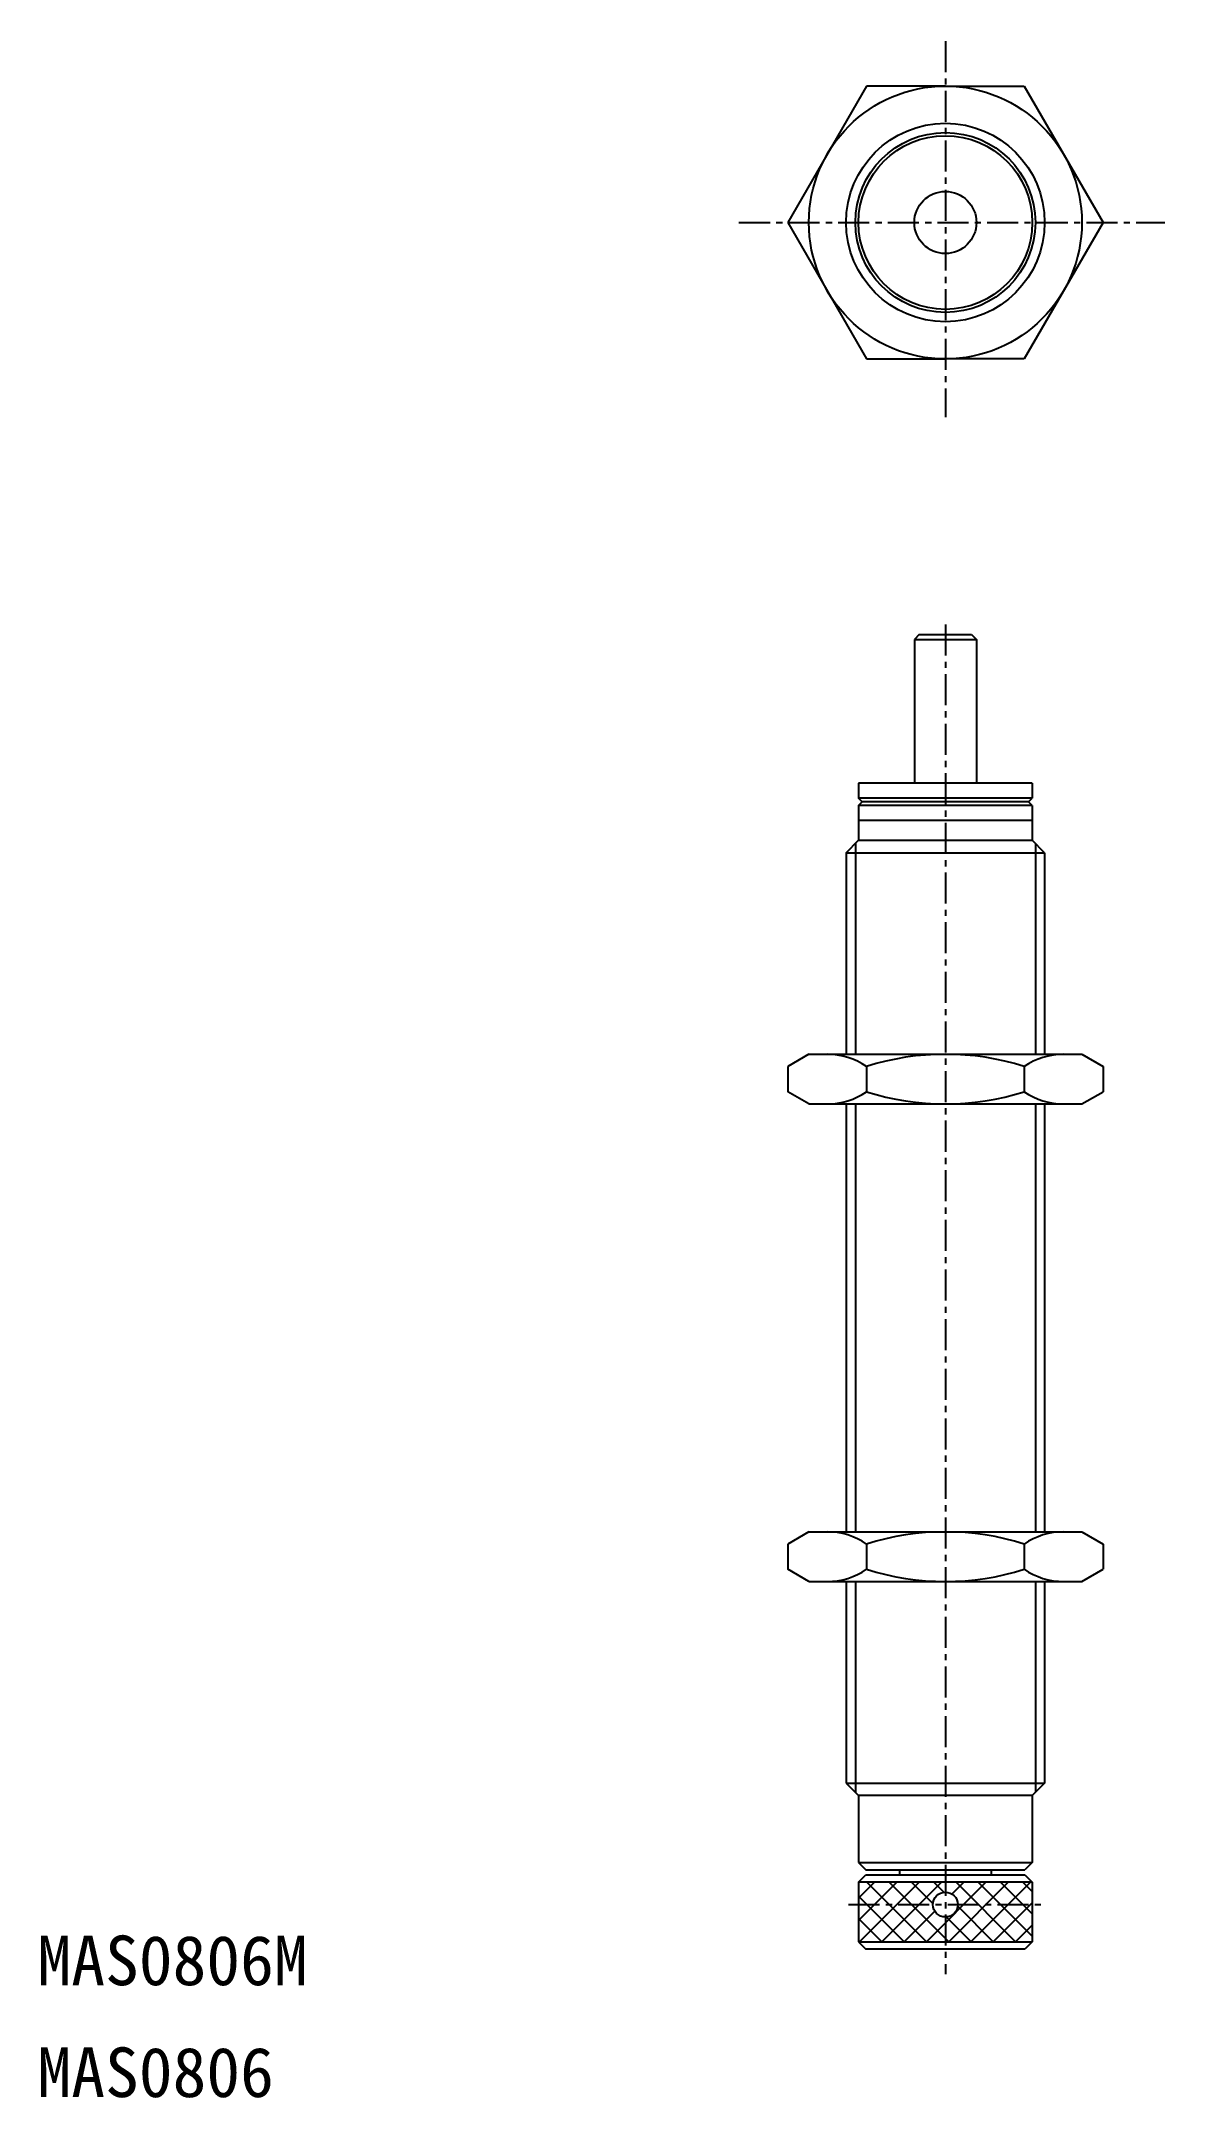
# Model space of a CAD drawing. Extents: x 6.9 to 52.1, y 6.1 to 89.
import ezdxf

# ---------------------------------------------------------------- set-up
doc = ezdxf.new("R2010")
doc.units = 0
doc.linetypes.add('CENTER', pattern=[2, 1.25, -0.25, 0.25, -0.25])
doc.layers.get('0').update_dxf_attribs({"linetype": 'CONTINUOUS'})
doc.layers.add('CENTER', color=1, linetype='CENTER')

msp = doc.modelspace()

# ---------------------------------------------------------------- linework, layer by layer
at = {"color": 7, "linetype": 'CONTINUOUS'}
for p, q in [((40.126, 87.236), (36.95, 81.736)), ((43.301, 87.236), (40.126, 87.236)), ((43.301, 87.236), (46.477, 87.236)), ((46.477, 87.236), (49.652, 81.736)), ((36.95, 81.736), (40.126, 76.236)), ((49.652, 81.736), (46.477, 76.236)), ((40.126, 76.236), (43.301, 76.236)), ((46.477, 76.236), (43.301, 76.236)), ((42.251, 65.134), (42.051, 64.934)), ((42.051, 64.934), (42.051, 59.134)), ((42.051, 64.933), (44.551, 64.933)), ((42.251, 65.134), (44.351, 65.134)), ((44.351, 65.134), (44.551, 64.934)), ((44.551, 64.934), (44.551, 59.134)), ((46.801, 59.134), (39.801, 59.134)), ((39.801, 59.134), (39.801, 58.533)), ((46.801, 59.134), (46.801, 58.533)), ((39.951, 58.384), (39.801, 58.533)), ((46.801, 58.533), (39.801, 58.533)), ((39.801, 58.234), (39.951, 58.384)), ((46.801, 58.234), (39.801, 58.234)), ((39.801, 58.234), (39.801, 56.834)), ((46.651, 58.384), (39.951, 58.384)), ((46.651, 58.384), (46.801, 58.533)), ((46.801, 58.234), (46.651, 58.384)), ((46.801, 58.234), (46.801, 56.834)), ((46.801, 57.634), (39.801, 57.634)), ((39.301, 56.333), (39.801, 56.834)), ((39.801, 56.834), (46.801, 56.834)), ((47.301, 56.333), (46.801, 56.834)), ((39.301, 56.333), (39.301, 48.209)), ((39.301, 56.333), (47.301, 56.333)), ((47.301, 56.333), (47.301, 48.209)), ((37.801, 48.209), (36.95, 47.717)), ((37.801, 48.209), (48.801, 48.209)), ((48.801, 48.209), (49.652, 47.717)), ((36.95, 47.717), (36.95, 46.7)), ((40.126, 47.717), (40.126, 46.7)), ((46.477, 47.717), (46.477, 46.7)), ((49.652, 47.717), (49.652, 46.7)), ((37.801, 46.209), (36.95, 46.7)), ((48.801, 46.209), (49.652, 46.7)), ((37.801, 46.209), (48.801, 46.209)), ((39.301, 46.209), (39.301, 28.958)), ((47.301, 46.209), (47.301, 28.958)), ((37.801, 28.958), (36.95, 28.467)), ((36.95, 28.467), (36.95, 27.45)), ((37.801, 28.958), (48.801, 28.958)), ((40.126, 28.467), (40.126, 27.45)), ((46.477, 28.467), (46.477, 27.45)), ((48.801, 28.958), (49.652, 28.467)), ((49.652, 28.467), (49.652, 27.45)), ((37.801, 26.958), (36.95, 27.45)), ((48.801, 26.958), (49.652, 27.45)), ((37.801, 26.958), (48.801, 26.958)), ((39.301, 26.958), (39.301, 18.834)), ((47.301, 26.958), (47.301, 18.834)), ((39.301, 18.834), (47.301, 18.834)), ((39.301, 18.834), (39.801, 18.334)), ((39.801, 18.334), (39.801, 15.634)), ((46.801, 18.333), (39.801, 18.333)), ((47.301, 18.834), (46.801, 18.334)), ((46.801, 18.334), (46.801, 15.634)), ((39.801, 15.634), (40.101, 15.334)), ((39.801, 15.633), (46.801, 15.633)), ((39.801, 14.833), (40.101, 15.134)), ((40.101, 15.334), (46.501, 15.334)), ((40.101, 15.134), (46.501, 15.134)), ((41.451, 15.334), (41.451, 15.134)), ((45.151, 15.334), (45.151, 15.134)), ((46.801, 15.634), (46.501, 15.334)), ((46.501, 15.134), (46.801, 14.834)), ((46.801, 14.834), (39.801, 14.834)), ((39.801, 13.29), (41.344, 14.834)), ((39.801, 14.834), (39.801, 12.434)), ((39.801, 14.188), (40.446, 14.834)), ((39.801, 14.272), (41.64, 12.433)), ((39.842, 12.433), (42.243, 14.834)), ((40.138, 14.834), (42.538, 12.433)), ((40.74, 12.433), (43.141, 14.834)), ((41.036, 14.834), (43.436, 12.433)), ((41.934, 14.834), (42.802, 13.965)), ((42.536, 12.433), (44.937, 14.834)), ((42.832, 14.834), (43.236, 14.429)), ((43.434, 12.433), (45.835, 14.834)), ((43.564, 14.359), (44.039, 14.834)), ((43.73, 14.834), (46.13, 12.433)), ((44.332, 12.433), (46.733, 14.834)), ((44.628, 14.834), (46.801, 12.66)), ((45.526, 14.834), (46.801, 13.558)), ((46.424, 14.834), (46.801, 14.456)), ((46.801, 14.834), (46.801, 12.434)), ((39.801, 13.374), (40.742, 12.433)), ((41.638, 12.433), (42.876, 13.671)), ((43.333, 13.435), (44.334, 12.433)), ((43.797, 13.868), (45.232, 12.433)), ((45.231, 12.433), (46.801, 14.004)), ((39.801, 12.476), (39.844, 12.433)), ((46.129, 12.433), (46.801, 13.106)), ((39.801, 12.433), (46.801, 12.433)), ((39.801, 12.433), (40.101, 12.134)), ((46.501, 12.134), (40.101, 12.134)), ((46.801, 12.433), (46.501, 12.133))]:
    msp.add_line(p, q, dxfattribs=at)
at = {"color": 3, "linetype": 'CONTINUOUS'}
for p, q in [((39.676, 56.709), (39.676, 48.209)), ((46.926, 56.709), (46.926, 48.209)), ((39.676, 46.209), (39.676, 28.958)), ((46.926, 46.209), (46.926, 28.958)), ((39.676, 26.958), (39.676, 18.459)), ((46.926, 26.958), (46.926, 18.459))]:
    msp.add_line(p, q, dxfattribs=at)
at = {"color": 7, "linetype": 'CONTINUOUS'}
for centre, radius in [((43.301, 81.736), 5.5), ((43.301, 81.736), 4), ((43.301, 81.736), 3.5), ((43.301, 81.736), 1.25), ((43.301, 13.934), 0.5)]:
    msp.add_circle(centre, radius, dxfattribs=at)
at = {"color": 3, "linetype": 'CONTINUOUS'}
msp.add_circle((43.301, 81.736), 3.625, dxfattribs=at)
at = {"color": 7, "linetype": 'CONTINUOUS'}
for centre, radius, start, end in [((38.538, 45.397), 2.811, 55.61571, 90), ((43.301, 37.7), 10.509, 72.41207, 107.58793), ((48.064, 45.397), 2.811, 90, 124.38429), ((38.538, 49.02), 2.811, 270, 304.38429), ((43.301, 56.717), 10.509, 252.41207, 287.58797), ((48.064, 49.02), 2.811, 235.61571, 270), ((38.538, 26.147), 2.811, 55.61571, 90), ((43.301, 18.45), 10.509, 72.41207, 107.58793), ((48.064, 26.147), 2.811, 90, 124.38429), ((38.538, 29.77), 2.811, 270, 304.38429), ((43.301, 37.467), 10.509, 252.41207, 287.58797), ((48.064, 29.77), 2.811, 235.61571, 270)]:
    msp.add_arc(centre, radius, start, end, dxfattribs=at)
at = {"layer": 'CENTER', "color": 1, "linetype": 'CENTER'}
for p, q in [((43.301, 89.047), (43.301, 73.883)), ((34.985, 81.736), (52.143, 81.736)), ((43.301, 65.533), (43.301, 11.134)), ((39.401, 13.934), (47.201, 13.934))]:
    msp.add_line(p, q, dxfattribs=at)

# ---------------------------------------------------------------- texts
at = {"color": 7, "linetype": 'CONTINUOUS'}
for s, p in [('MAS0806M', (6.721, 10.685)), ('MAS0806', (6.721, 6.176))]:
    msp.add_text(s, height=2, dxfattribs=at).set_placement(p)

doc.saveas('drawing.dxf')
